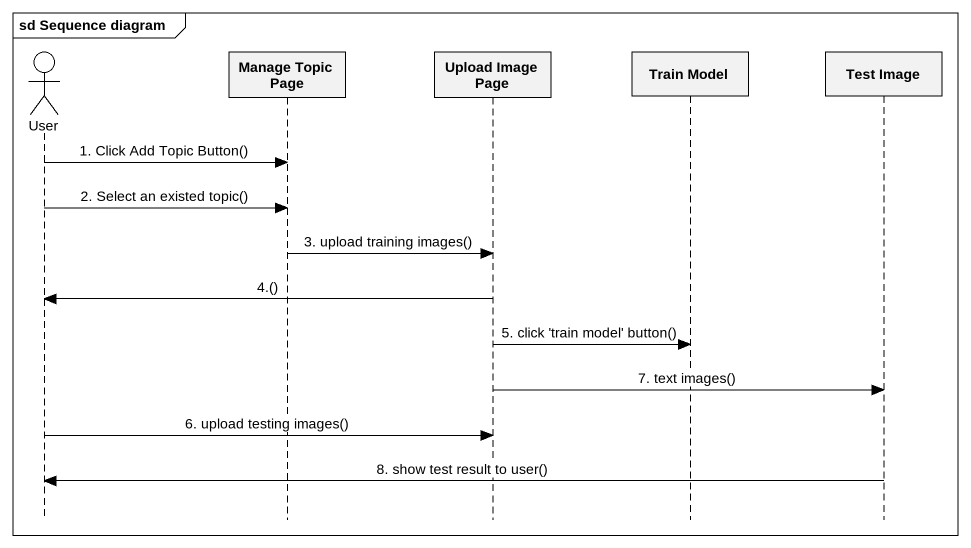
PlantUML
@startuml
mainframe sd Sequence diagram
hide footbox
actor User
participant "Manage Topic Page" as Manage_Topic_Page
participant "Upload Image Page" as Upload_Image_Page
participant "Train Model" as Train_Model
participant "Test Image" as Test_Image

User -> Manage_Topic_Page : 1. Click Add Topic Button()
User -> Manage_Topic_Page : 2. Select an existed topic()
Manage_Topic_Page -> Upload_Image_Page : 3. upload training images()
Upload_Image_Page -> User : 4.()
Upload_Image_Page -> Train_Model : 5. click 'train model' button()
Upload_Image_Page -> Test_Image : 7. text images()
User -> Upload_Image_Page : 6. upload testing images()
Test_Image -> User : 8. show test result to user()
@enduml
